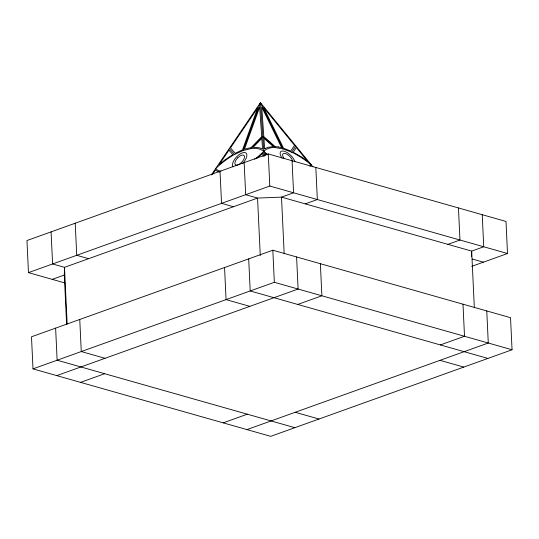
<?xml version="1.0" encoding="UTF-8"?>
<svg xmlns="http://www.w3.org/2000/svg" width="539" height="539" viewBox="0 0 539 539"><rect width="100%" height="100%" fill="white"/><g stroke="black" fill="none" stroke-linecap="round" stroke-linejoin="round"><path stroke-width="0.81" d="M66.62 324.202L64.303 275.038L64.485 267.337L257.554 198.076L281.506 197.126L293.573 192.794L292.057 160.71M471.544 256.497L471.672 251.1L483.739 246.774L482.23 214.69M220.909 171.348A51.811 24.309 -47.1 0 1 215.546 168.734A51.811 24.309 -47.1 0 1 234.047 154.727L243.136 150.502L260.425 102.659L312.93 166.841M291.68 152.214L295.77 145.86M211.315 174.959L260.425 102.659L283.056 148.912L292.131 152.409A51.811 22.901 43.4 0 1 311.353 164.914A51.811 22.901 43.4 0 1 309.837 166.288M212.541 174.326L215.344 170.203L219.386 172.157M251.033 148.562L262.776 136.495L275.395 147.592M242.442 163.593L242.611 163.438A9.48 4.447 -47.1 0 0 246.815 154.39L246.283 153.292A9.48 4.447 -47.1 0 0 236.742 156.708L235.132 158.581A9.48 4.447 -47.1 0 0 233.07 166.861M257.164 158.075L262.85 153.164L263.079 156.445M471.699 266.367L507.509 253.519L506 221.441L268.287 153.965L26.95 240.535L28.466 272.619L64.909 282.968M28.466 272.619L269.803 186.049L507.509 253.519M52.236 279.37L64.303 275.038M305.276 203.87L317.343 199.545L315.827 167.461M272.828 250.211L31.491 336.787L33 368.871L270.713 436.341L512.05 349.771L510.534 317.687L272.828 250.211L274.338 282.295L512.05 349.771M33 368.871L274.338 282.295M56.77 375.616L298.107 289.045L296.598 256.962M447.902 244.356L459.969 240.023L458.453 207.946M80.547 382.367L104.681 373.709M297.75 304.447L321.884 295.79L320.368 263.706M223.173 422.846L247.307 414.195M440.376 344.933L464.51 336.275L462.994 304.191M246.943 429.596L488.28 343.02L486.764 310.942M243.136 150.502L251.423 148.494A51.811 24.309 -47.1 0 1 263.814 151.419A51.811 22.901 43.4 0 0 267.378 154.235M283.056 148.912L275.018 147.551A51.811 22.901 43.4 0 0 263.814 151.419A51.811 24.309 -47.1 0 1 254.677 159.234M472.285 259.03L483.375 262.176M233.421 206.733L221.536 203.358L220.02 171.281M487.916 358.428L250.204 290.952L248.695 258.868M88.618 258.68L76.733 255.304L75.217 223.22M249.84 306.354L226.07 299.61L224.561 267.526M440.013 360.335L463.783 367.086M105.038 358.3L81.268 351.556L79.759 319.472M295.21 412.281L318.98 419.032M294.846 427.683L57.134 360.214L55.625 328.13M267.283 154.895L264.945 153.076L265.121 155.542M229.277 148.515L234.499 154.498M260.425 102.659L264.157 156.398M474.347 307.769L471.672 251.1L281.506 197.126L284.174 253.788M268.287 153.965L269.803 186.049M260.263 255.574L257.554 198.076L245.669 194.707L244.154 162.623M67.153 324L64.485 267.337L52.6 263.962L51.084 231.878M309.992 164.2A51.811 39.165 68 0 1 311.353 164.914M282.045 158.136A9.48 4.191 43.4 0 1 280.132 153.063L280.482 151.924A9.48 4.191 43.4 0 1 289.881 154.592L291.639 156.33A9.48 4.191 43.4 0 1 294.88 161.781M283.891 158.149A6.32 2.789 43.4 0 1 282.611 154.76L282.847 154.006A6.32 2.789 43.4 0 1 289.113 155.784L290.285 156.943A6.32 2.789 43.4 0 1 292.549 161.565M257.716 107.813L242.516 149.882L235.22 153.271L230.51 147.875L257.716 107.813M259.65 107.12L244.45 149.188L251.107 147.571L261.705 136.684L259.65 107.12M294.523 145.321L290.838 151.055L283.548 148.245L263.652 107.578L294.523 145.321M296.309 147.497L293.263 152.227L301.752 157.085L307.398 161.06L296.309 147.497M228.94 150.186L219.164 164.577L224.561 160.164L232.828 154.639L228.94 150.186M237.719 157.833L236.648 159.079A6.32 2.965 -47.1 0 0 235.273 164.597L235.934 165.028A6.32 2.965 -47.1 0 0 240.428 163.411L241.634 162.32A6.32 2.965 -47.1 0 0 244.436 156.283L244.079 155.549A6.32 2.965 -47.1 0 0 237.719 157.833M261.819 138.388L253.081 147.369L259.219 147.726L262.56 149.007L261.819 138.388M264.959 148.67L264.656 148.926L263.921 138.307L273.32 146.568L267.613 147.396L264.959 148.67M278.279 146.938L275.193 146.615L263.8 136.603L261.745 107.039L281.648 147.706L278.279 146.938"/></g></svg>
